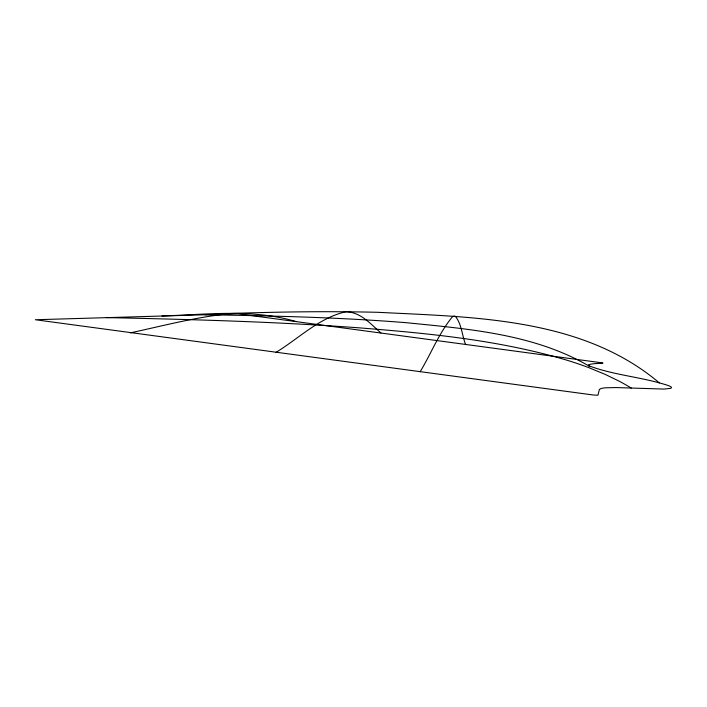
<?xml version="1.0" encoding="UTF-8"?>
<svg xmlns="http://www.w3.org/2000/svg" width="707" height="707" viewBox="0 0 707 707"><rect width="100%" height="100%" fill="white"/><g stroke="black" fill="none" stroke-linecap="round" stroke-linejoin="round"><path stroke-width="1.06" d="M420.117 371.794C431.102 353.694 438.87 333.183 452.383 316.86A1090.468 49.357 -80.3 0 1 455.458 316.418C461.68 324.168 462.007 335.242 465.533 344.389M275.924 352.422C298.752 338.538 319.255 317.629 345.917 311.76C360.437 311.911 370.768 324.098 380.914 332.962M130.362 332.873C163.962 325.6 197.43 316.648 231.746 313.448C280.414 311.787 329.144 311.133 377.838 312.3C473.681 317.196 582.144 317.558 659.357 382.92M161.983 315.967C206.577 314.65 252.169 308.552 295.729 321.455M204.756 314.721C271.939 315.843 339.166 317.31 406.172 322.684C468.759 328.985 534.828 333.969 590.159 366.712M106.28 317.593C190.148 319.405 274.06 321.65 357.751 327.73C427.788 333.28 498.435 339.908 566.077 359.943A382.814 375.523 -32.4 0 1 588.657 367.596L605.13 374.374L618.448 380.817A219.232 216.201 -41 0 1 631.263 388.072M588.542 365.059L588.507 365.652C613.384 375.09 640.763 376.884 666.224 384.873A177.722 8.024 8 0 1 670.51 386.543L671.597 387.409L670.837 388.346L663.97 389.071L616.31 387.569L604.83 387.807L601.012 388.497L599.386 389.486L597.928 395.222L593.332 395.01L35.35 319.741L238.144 313.793L598.511 362.355C611.847 363.955 591.246 362.594 588.542 365.059"/></g></svg>
